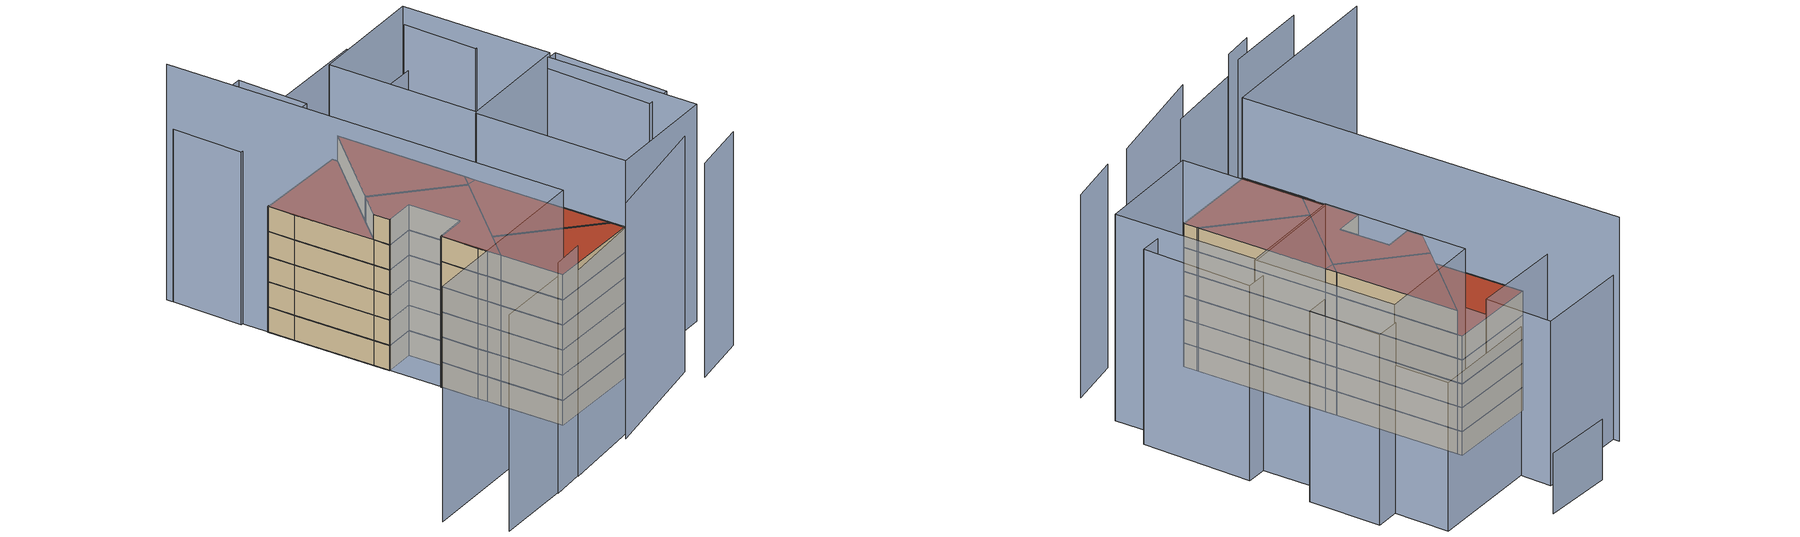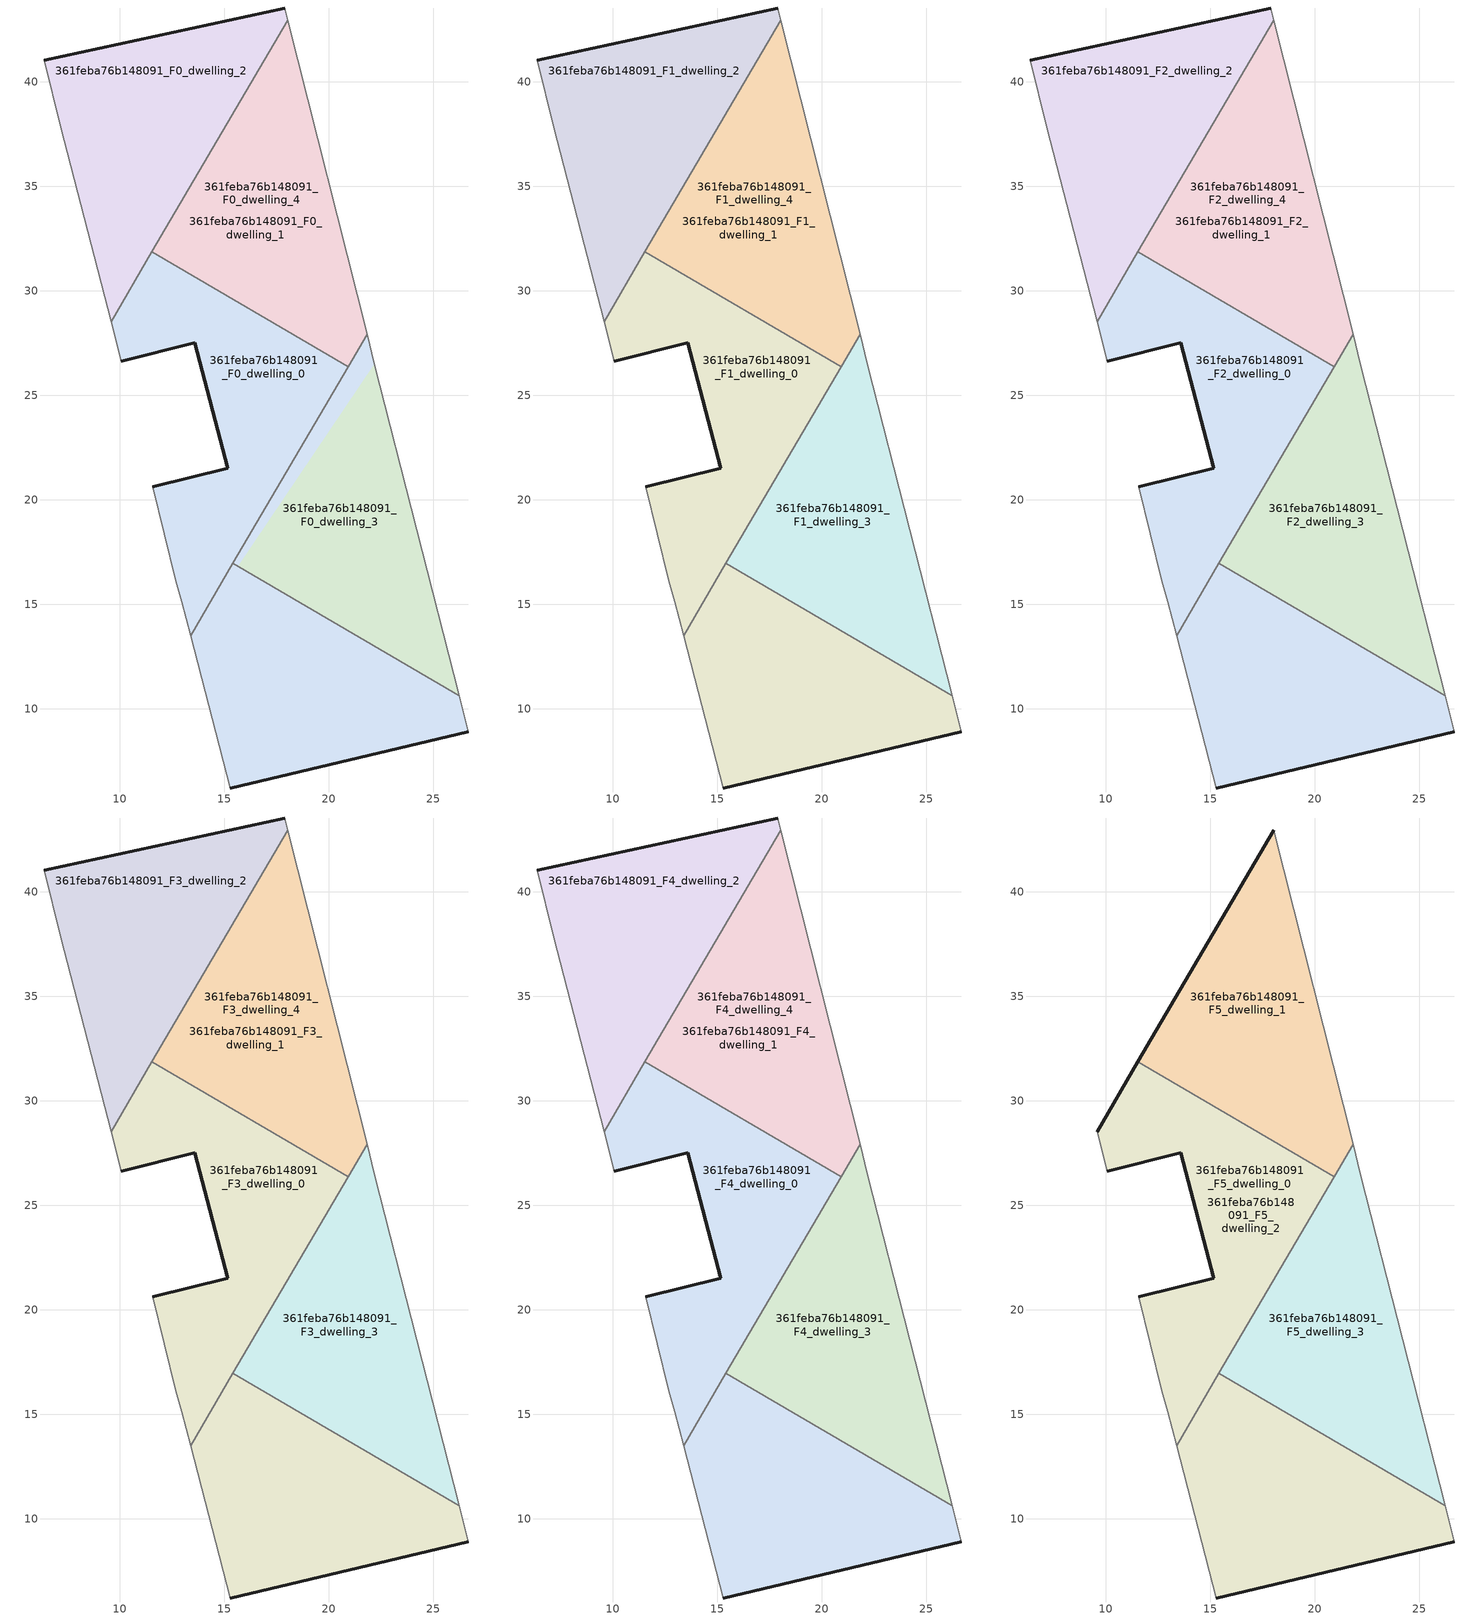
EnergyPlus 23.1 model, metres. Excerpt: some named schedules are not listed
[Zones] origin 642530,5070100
361feba76b148091_F0_dwelling_0
 floor ground (EU_floor_Construction): 13.39,13.49 20.92,26.37 11.53,31.86 9.58,28.52 10.07,26.62 13.57,27.52 15.17,21.51 11.57,20.62 12.67,16.11 12.97,15.11 z0; 26.68,8.9 26.24,10.61 15.41,16.95 13.39,13.49 15.27,6.2 z0
 wall outside (EU_wall_Construction): 26.68,8.9 15.27,6.2 z0:3
 wall adiabatic (EU_wall_Construction): 15.27,6.2 13.39,13.49 / 26.24,10.61 26.68,8.9 z0:3
 wall to 361feba76b148091_F0_dwelling_1 (EU_wall_Construction): 15.41,16.95 26.24,10.61 z0:3
 wall to 361feba76b148091_F0_dwelling_2 (EU_wall_Construction): 13.39,13.49 15.41,16.95 z0:3
361feba76b148091_F0_dwelling_1
 floor ground (EU_floor_Construction): 13.39,13.49 20.92,26.37 11.53,31.86 9.58,28.52 10.07,26.62 13.57,27.52 15.17,21.51 11.57,20.62 12.67,16.11 12.97,15.11 z0; 15.63,16.82 22.18,26.52 21.83,27.91 15.41,16.95 z0; 13.39,13.49 15.63,16.82 15.41,16.95 z0; 20.92,26.37 21.83,27.91 18.03,42.95 11.53,31.86 z0; 26.24,10.61 22.18,26.52 15.63,16.82 z0
 wall adiabatic (EU_wall_Construction): 21.83,27.91 22.18,26.52 26.24,10.61 z0:3
 wall to 361feba76b148091_F0_dwelling_3 (EU_wall_Construction): 20.92,26.37 21.83,27.91 z0:3
 wall to 361feba76b148091_F0_dwelling_2 (EU_wall_Construction): 15.41,16.95 20.92,26.37 z0:3
361feba76b148091_F0_dwelling_2
 floor ground (EU_floor_Construction): 13.39,13.49 20.92,26.37 11.53,31.86 9.58,28.52 10.07,26.62 13.57,27.52 15.17,21.51 11.57,20.62 12.67,16.11 12.97,15.11 z0; 13.39,13.49 15.63,16.82 15.41,16.95 z0; 26.68,8.9 26.24,10.61 15.63,16.82 13.39,13.49 15.27,6.2 z0; 15.63,16.82 22.18,26.52 21.83,27.91 15.41,16.95 z0; 9.58,28.52 18.03,42.95 17.88,43.53 6.37,41.03 7.17,37.83 z0
 wall outside (EU_wall_Construction): 11.57,20.62 15.17,21.51 13.57,27.52 10.07,26.62 z0:3
 wall adiabatic (EU_wall_Construction): 13.39,13.49 12.97,15.11 12.67,16.11 11.57,20.62 / 10.07,26.62 9.58,28.52 z0:3
 wall to 361feba76b148091_F0_dwelling_3 (EU_wall_Construction): 11.53,31.86 20.92,26.37 z0:3
 wall to 361feba76b148091_F0_dwelling_4 (EU_wall_Construction): 9.58,28.52 11.53,31.86 z0:3
 ceiling adiabatic (EU_floor_Construction): 22.18,26.52 26.24,10.61 15.41,16.95 15.63,16.82 z3
361feba76b148091_F0_dwelling_3
 floor ground (EU_floor_Construction): 20.92,26.37 21.83,27.91 18.03,42.95 11.53,31.86 z0; 26.24,10.61 22.18,26.52 21.83,27.91 15.41,16.95 z0; 9.58,28.52 18.03,42.95 17.88,43.53 6.37,41.03 7.17,37.83 z0
 wall adiabatic (EU_wall_Construction): 18.03,42.95 21.83,27.91 z0:3
 wall to 361feba76b148091_F0_dwelling_4 (EU_wall_Construction): 11.53,31.86 18.03,42.95 z0:3
361feba76b148091_F0_dwelling_4
 floor ground (EU_floor_Construction): 9.58,28.52 18.03,42.95 17.88,43.53 6.37,41.03 7.17,37.83 z0; 13.39,13.49 20.92,26.37 11.53,31.86 9.58,28.52 10.07,26.62 13.57,27.52 15.17,21.51 11.57,20.62 12.67,16.11 12.97,15.11 z0; 20.92,26.37 21.83,27.91 18.03,42.95 11.53,31.86 z0
 wall outside (EU_wall_Construction): 6.37,41.03 17.88,43.53 z0:3
 wall adiabatic (EU_wall_Construction): 17.88,43.53 18.03,42.95 / 9.58,28.52 7.17,37.83 6.37,41.03 z0:3
361feba76b148091_F1_dwelling_0
 floor to 361feba76b148091_F0_dwelling_2 (EU_floor_Construction): 26.68,8.9 26.24,10.61 15.41,16.95 13.39,13.49 15.27,6.2 z3
 floor to 361feba76b148091_F0_dwelling_0 (EU_floor_Construction): 13.39,13.49 20.92,26.37 11.53,31.86 9.58,28.52 10.07,26.62 13.57,27.52 15.17,21.51 11.57,20.62 12.67,16.11 12.97,15.11 z3
 wall outside (EU_wall_Construction): 26.68,8.9 15.27,6.2 z3:6
 wall adiabatic (EU_wall_Construction): 15.27,6.2 13.39,13.49 / 26.24,10.61 26.68,8.9 z3:6
 wall to 361feba76b148091_F1_dwelling_1 (EU_wall_Construction): 15.41,16.95 26.24,10.61 z3:6
 wall to 361feba76b148091_F1_dwelling_2 (EU_wall_Construction): 13.39,13.49 15.41,16.95 z3:6
361feba76b148091_F1_dwelling_1
 floor to 361feba76b148091_F0_dwelling_1 (EU_floor_Construction): 22.18,26.52 21.83,27.91 20.92,26.37 z3; 20.92,26.37 21.83,27.91 18.03,42.95 11.53,31.86 z3; 13.39,13.49 20.92,26.37 11.53,31.86 9.58,28.52 10.07,26.62 13.57,27.52 15.17,21.51 11.57,20.62 12.67,16.11 12.97,15.11 z3; 13.39,13.49 15.63,16.82 15.41,16.95 z3; 26.24,10.61 22.18,26.52 15.63,16.82 z3; 15.63,16.82 22.18,26.52 20.92,26.37 15.41,16.95 z3
 wall adiabatic (EU_wall_Construction): 21.83,27.91 22.18,26.52 26.24,10.61 z3:6
 wall to 361feba76b148091_F1_dwelling_3 (EU_wall_Construction): 20.92,26.37 21.83,27.91 z3:6
 wall to 361feba76b148091_F1_dwelling_2 (EU_wall_Construction): 15.41,16.95 20.92,26.37 z3:6
361feba76b148091_F1_dwelling_2
 floor to 361feba76b148091_F0_dwelling_2 (EU_floor_Construction): 13.39,13.49 20.92,26.37 11.53,31.86 9.58,28.52 10.07,26.62 13.57,27.52 15.17,21.51 11.57,20.62 12.67,16.11 12.97,15.11 z3; 15.63,16.82 22.18,26.52 20.92,26.37 15.41,16.95 z3
 floor adiabatic (EU_floor_Construction): 13.39,13.49 15.63,16.82 15.41,16.95 z3; 9.58,28.52 18.03,42.95 17.88,43.53 6.37,41.03 7.17,37.83 z3; 26.68,8.9 26.24,10.61 15.63,16.82 13.39,13.49 15.27,6.2 z3; 15.41,16.95 20.92,26.37 22.18,26.52 21.83,27.91 z3
 wall outside (EU_wall_Construction): 11.57,20.62 15.17,21.51 13.57,27.52 10.07,26.62 z3:6
 wall adiabatic (EU_wall_Construction): 13.39,13.49 12.97,15.11 12.67,16.11 11.57,20.62 / 10.07,26.62 9.58,28.52 z3:6
 wall to 361feba76b148091_F1_dwelling_3 (EU_wall_Construction): 11.53,31.86 20.92,26.37 z3:6
 wall to 361feba76b148091_F1_dwelling_4 (EU_wall_Construction): 9.58,28.52 11.53,31.86 z3:6
 ceiling adiabatic (EU_floor_Construction): 22.18,26.52 26.24,10.61 15.41,16.95 15.63,16.82 z6
361feba76b148091_F1_dwelling_3
 floor to 361feba76b148091_F0_dwelling_3 (EU_floor_Construction): 20.92,26.37 21.83,27.91 18.03,42.95 11.53,31.86 z3; 26.24,10.61 22.18,26.52 21.83,27.91 15.41,16.95 z3; 9.58,28.52 18.03,42.95 17.88,43.53 6.37,41.03 7.17,37.83 z3
 wall adiabatic (EU_wall_Construction): 18.03,42.95 21.83,27.91 z3:6
 wall to 361feba76b148091_F1_dwelling_4 (EU_wall_Construction): 11.53,31.86 18.03,42.95 z3:6
361feba76b148091_F1_dwelling_4
 floor to 361feba76b148091_F0_dwelling_4 (EU_floor_Construction): 9.58,28.52 18.03,42.95 17.88,43.53 6.37,41.03 7.17,37.83 z3; 20.92,26.37 21.83,27.91 18.03,42.95 11.53,31.86 z3; 13.39,13.49 20.92,26.37 11.53,31.86 9.58,28.52 10.07,26.62 13.57,27.52 15.17,21.51 11.57,20.62 12.67,16.11 12.97,15.11 z3
 wall outside (EU_wall_Construction): 6.37,41.03 17.88,43.53 z3:6
 wall adiabatic (EU_wall_Construction): 17.88,43.53 18.03,42.95 / 9.58,28.52 7.17,37.83 6.37,41.03 z3:6
361feba76b148091_F2_dwelling_0
 floor to 361feba76b148091_F1_dwelling_2 (EU_floor_Construction): 26.68,8.9 26.24,10.61 15.41,16.95 13.39,13.49 15.27,6.2 z6
 floor to 361feba76b148091_F1_dwelling_0 (EU_floor_Construction): 13.39,13.49 20.92,26.37 11.53,31.86 9.58,28.52 10.07,26.62 13.57,27.52 15.17,21.51 11.57,20.62 12.67,16.11 12.97,15.11 z6
 wall outside (EU_wall_Construction): 26.68,8.9 15.27,6.2 z6:9
 wall adiabatic (EU_wall_Construction): 15.27,6.2 13.39,13.49 / 26.24,10.61 26.68,8.9 z6:9
 wall to 361feba76b148091_F2_dwelling_1 (EU_wall_Construction): 15.41,16.95 26.24,10.61 z6:9
 wall to 361feba76b148091_F2_dwelling_2 (EU_wall_Construction): 13.39,13.49 15.41,16.95 z6:9
361feba76b148091_F2_dwelling_1
 floor to 361feba76b148091_F1_dwelling_1 (EU_floor_Construction): 22.18,26.52 21.83,27.91 20.92,26.37 z6; 20.92,26.37 21.83,27.91 18.03,42.95 11.53,31.86 z6; 13.39,13.49 20.92,26.37 11.53,31.86 9.58,28.52 10.07,26.62 13.57,27.52 15.17,21.51 11.57,20.62 12.67,16.11 12.97,15.11 z6; 13.39,13.49 15.63,16.82 15.41,16.95 z6; 26.24,10.61 22.18,26.52 15.63,16.82 z6; 15.63,16.82 22.18,26.52 20.92,26.37 15.41,16.95 z6
 wall adiabatic (EU_wall_Construction): 21.83,27.91 22.18,26.52 26.24,10.61 z6:9
 wall to 361feba76b148091_F2_dwelling_3 (EU_wall_Construction): 20.92,26.37 21.83,27.91 z6:9
 wall to 361feba76b148091_F2_dwelling_2 (EU_wall_Construction): 15.41,16.95 20.92,26.37 z6:9
361feba76b148091_F2_dwelling_2
 floor to 361feba76b148091_F1_dwelling_2 (EU_floor_Construction): 13.39,13.49 20.92,26.37 11.53,31.86 9.58,28.52 10.07,26.62 13.57,27.52 15.17,21.51 11.57,20.62 12.67,16.11 12.97,15.11 z6; 15.63,16.82 22.18,26.52 20.92,26.37 15.41,16.95 z6
 floor adiabatic (EU_floor_Construction): 13.39,13.49 15.63,16.82 15.41,16.95 z6; 9.58,28.52 18.03,42.95 17.88,43.53 6.37,41.03 7.17,37.83 z6; 26.68,8.9 26.24,10.61 15.63,16.82 13.39,13.49 15.27,6.2 z6; 15.41,16.95 20.92,26.37 22.18,26.52 21.83,27.91 z6
 wall outside (EU_wall_Construction): 11.57,20.62 15.17,21.51 13.57,27.52 10.07,26.62 z6:9
 wall adiabatic (EU_wall_Construction): 13.39,13.49 12.97,15.11 12.67,16.11 11.57,20.62 / 10.07,26.62 9.58,28.52 z6:9
 wall to 361feba76b148091_F2_dwelling_3 (EU_wall_Construction): 11.53,31.86 20.92,26.37 z6:9
 wall to 361feba76b148091_F2_dwelling_4 (EU_wall_Construction): 9.58,28.52 11.53,31.86 z6:9
 ceiling adiabatic (EU_floor_Construction): 22.18,26.52 26.24,10.61 15.41,16.95 15.63,16.82 z9
361feba76b148091_F2_dwelling_3
 floor to 361feba76b148091_F1_dwelling_3 (EU_floor_Construction): 20.92,26.37 21.83,27.91 18.03,42.95 11.53,31.86 z6; 26.24,10.61 22.18,26.52 21.83,27.91 15.41,16.95 z6; 9.58,28.52 18.03,42.95 17.88,43.53 6.37,41.03 7.17,37.83 z6
 wall adiabatic (EU_wall_Construction): 18.03,42.95 21.83,27.91 z6:9
 wall to 361feba76b148091_F2_dwelling_4 (EU_wall_Construction): 11.53,31.86 18.03,42.95 z6:9
361feba76b148091_F2_dwelling_4
 floor to 361feba76b148091_F1_dwelling_4 (EU_floor_Construction): 9.58,28.52 18.03,42.95 17.88,43.53 6.37,41.03 7.17,37.83 z6; 20.92,26.37 21.83,27.91 18.03,42.95 11.53,31.86 z6; 13.39,13.49 20.92,26.37 11.53,31.86 9.58,28.52 10.07,26.62 13.57,27.52 15.17,21.51 11.57,20.62 12.67,16.11 12.97,15.11 z6
 wall outside (EU_wall_Construction): 6.37,41.03 17.88,43.53 z6:9
 wall adiabatic (EU_wall_Construction): 17.88,43.53 18.03,42.95 / 9.58,28.52 7.17,37.83 6.37,41.03 z6:9
361feba76b148091_F3_dwelling_0
 floor to 361feba76b148091_F2_dwelling_2 (EU_floor_Construction): 26.68,8.9 26.24,10.61 15.41,16.95 13.39,13.49 15.27,6.2 z9
 floor to 361feba76b148091_F2_dwelling_0 (EU_floor_Construction): 13.39,13.49 20.92,26.37 11.53,31.86 9.58,28.52 10.07,26.62 13.57,27.52 15.17,21.51 11.57,20.62 12.67,16.11 12.97,15.11 z9
 wall outside (EU_wall_Construction): 26.68,8.9 15.27,6.2 z9:12
 wall adiabatic (EU_wall_Construction): 15.27,6.2 13.39,13.49 / 26.24,10.61 26.68,8.9 z9:12
 wall to 361feba76b148091_F3_dwelling_1 (EU_wall_Construction): 15.41,16.95 26.24,10.61 z9:12
 wall to 361feba76b148091_F3_dwelling_2 (EU_wall_Construction): 13.39,13.49 15.41,16.95 z9:12
361feba76b148091_F3_dwelling_1
 floor to 361feba76b148091_F2_dwelling_1 (EU_floor_Construction): 22.18,26.52 21.83,27.91 20.92,26.37 z9; 20.92,26.37 21.83,27.91 18.03,42.95 11.53,31.86 z9; 13.39,13.49 20.92,26.37 11.53,31.86 9.58,28.52 10.07,26.62 13.57,27.52 15.17,21.51 11.57,20.62 12.67,16.11 12.97,15.11 z9; 13.39,13.49 15.63,16.82 15.41,16.95 z9; 26.24,10.61 22.18,26.52 15.63,16.82 z9; 15.63,16.82 22.18,26.52 20.92,26.37 15.41,16.95 z9
 wall adiabatic (EU_wall_Construction): 21.83,27.91 22.18,26.52 26.24,10.61 z9:12
 wall to 361feba76b148091_F3_dwelling_3 (EU_wall_Construction): 20.92,26.37 21.83,27.91 z9:12
 wall to 361feba76b148091_F3_dwelling_2 (EU_wall_Construction): 15.41,16.95 20.92,26.37 z9:12
361feba76b148091_F3_dwelling_2
 floor to 361feba76b148091_F2_dwelling_2 (EU_floor_Construction): 13.39,13.49 20.92,26.37 11.53,31.86 9.58,28.52 10.07,26.62 13.57,27.52 15.17,21.51 11.57,20.62 12.67,16.11 12.97,15.11 z9; 15.63,16.82 22.18,26.52 20.92,26.37 15.41,16.95 z9
 floor adiabatic (EU_floor_Construction): 13.39,13.49 15.63,16.82 15.41,16.95 z9; 9.58,28.52 18.03,42.95 17.88,43.53 6.37,41.03 7.17,37.83 z9; 26.68,8.9 26.24,10.61 15.63,16.82 13.39,13.49 15.27,6.2 z9; 15.41,16.95 20.92,26.37 22.18,26.52 21.83,27.91 z9
 wall outside (EU_wall_Construction): 11.57,20.62 15.17,21.51 13.57,27.52 10.07,26.62 z9:12
 wall adiabatic (EU_wall_Construction): 13.39,13.49 12.97,15.11 12.67,16.11 11.57,20.62 / 10.07,26.62 9.58,28.52 z9:12
 wall to 361feba76b148091_F3_dwelling_3 (EU_wall_Construction): 11.53,31.86 20.92,26.37 z9:12
 wall to 361feba76b148091_F3_dwelling_4 (EU_wall_Construction): 9.58,28.52 11.53,31.86 z9:12
 ceiling adiabatic (EU_floor_Construction): 22.18,26.52 26.24,10.61 15.41,16.95 15.63,16.82 z12
361feba76b148091_F3_dwelling_3
 floor to 361feba76b148091_F2_dwelling_3 (EU_floor_Construction): 20.92,26.37 21.83,27.91 18.03,42.95 11.53,31.86 z9; 26.24,10.61 22.18,26.52 21.83,27.91 15.41,16.95 z9; 9.58,28.52 18.03,42.95 17.88,43.53 6.37,41.03 7.17,37.83 z9
 wall adiabatic (EU_wall_Construction): 18.03,42.95 21.83,27.91 z9:12
 wall to 361feba76b148091_F3_dwelling_4 (EU_wall_Construction): 11.53,31.86 18.03,42.95 z9:12
361feba76b148091_F3_dwelling_4
 floor to 361feba76b148091_F2_dwelling_4 (EU_floor_Construction): 9.58,28.52 18.03,42.95 17.88,43.53 6.37,41.03 7.17,37.83 z9; 20.92,26.37 21.83,27.91 18.03,42.95 11.53,31.86 z9; 13.39,13.49 20.92,26.37 11.53,31.86 9.58,28.52 10.07,26.62 13.57,27.52 15.17,21.51 11.57,20.62 12.67,16.11 12.97,15.11 z9
 wall outside (EU_wall_Construction): 6.37,41.03 17.88,43.53 z9:12
 wall adiabatic (EU_wall_Construction): 17.88,43.53 18.03,42.95 / 9.58,28.52 7.17,37.83 6.37,41.03 z9:12
361feba76b148091_F4_dwelling_0
 floor to 361feba76b148091_F3_dwelling_2 (EU_floor_Construction): 26.68,8.9 26.24,10.61 15.41,16.95 13.39,13.49 15.27,6.2 z12
 floor to 361feba76b148091_F3_dwelling_0 (EU_floor_Construction): 13.39,13.49 20.92,26.37 11.53,31.86 9.58,28.52 10.07,26.62 13.57,27.52 15.17,21.51 11.57,20.62 12.67,16.11 12.97,15.11 z12
 wall outside (EU_wall_Construction): 26.68,8.9 15.27,6.2 z12:15
 wall adiabatic (EU_wall_Construction): 15.27,6.2 13.39,13.49 / 26.24,10.61 26.68,8.9 z12:15
 wall to 361feba76b148091_F4_dwelling_1 (EU_wall_Construction): 15.41,16.95 26.24,10.61 z12:15
 wall to 361feba76b148091_F4_dwelling_2 (EU_wall_Construction): 13.39,13.49 15.41,16.95 z12:15
361feba76b148091_F4_dwelling_1
 floor to 361feba76b148091_F3_dwelling_1 (EU_floor_Construction): 22.18,26.52 21.83,27.91 20.92,26.37 z12; 20.92,26.37 21.83,27.91 18.03,42.95 11.53,31.86 z12; 13.39,13.49 20.92,26.37 11.53,31.86 9.58,28.52 10.07,26.62 13.57,27.52 15.17,21.51 11.57,20.62 12.67,16.11 12.97,15.11 z12; 13.39,13.49 15.63,16.82 15.41,16.95 z12; 26.24,10.61 22.18,26.52 15.63,16.82 z12; 15.63,16.82 22.18,26.52 20.92,26.37 15.41,16.95 z12
 wall adiabatic (EU_wall_Construction): 21.83,27.91 22.18,26.52 26.24,10.61 z12:15
 wall to 361feba76b148091_F4_dwelling_3 (EU_wall_Construction): 20.92,26.37 21.83,27.91 z12:15
 wall to 361feba76b148091_F4_dwelling_2 (EU_wall_Construction): 15.41,16.95 20.92,26.37 z12:15
361feba76b148091_F4_dwelling_2
 floor to 361feba76b148091_F3_dwelling_2 (EU_floor_Construction): 13.39,13.49 20.92,26.37 11.53,31.86 9.58,28.52 10.07,26.62 13.57,27.52 15.17,21.51 11.57,20.62 12.67,16.11 12.97,15.11 z12; 15.63,16.82 22.18,26.52 20.92,26.37 15.41,16.95 z12
 floor adiabatic (EU_floor_Construction): 13.39,13.49 15.63,16.82 15.41,16.95 z12; 9.58,28.52 18.03,42.95 17.88,43.53 6.37,41.03 7.17,37.83 z12; 26.68,8.9 26.24,10.61 15.63,16.82 13.39,13.49 15.27,6.2 z12; 15.41,16.95 20.92,26.37 22.18,26.52 21.83,27.91 z12
 wall outside (EU_wall_Construction): 11.57,20.62 15.17,21.51 13.57,27.52 10.07,26.62 z12:15
 wall adiabatic (EU_wall_Construction): 13.39,13.49 12.97,15.11 12.67,16.11 11.57,20.62 / 10.07,26.62 9.58,28.52 z12:15
 wall to 361feba76b148091_F4_dwelling_3 (EU_wall_Construction): 11.53,31.86 20.92,26.37 z12:15
 wall to 361feba76b148091_F4_dwelling_4 (EU_wall_Construction): 9.58,28.52 11.53,31.86 z12:15
 ceiling adiabatic (EU_floor_Construction): 22.18,26.52 26.24,10.61 15.41,16.95 15.63,16.82 z15
 roof outside (EU_floor_Construction): 17.88,43.53 18.03,42.95 9.58,28.52 7.17,37.83 6.37,41.03 z15
361feba76b148091_F4_dwelling_3
 floor to 361feba76b148091_F3_dwelling_3 (EU_floor_Construction): 20.92,26.37 21.83,27.91 18.03,42.95 11.53,31.86 z12; 26.24,10.61 22.18,26.52 21.83,27.91 15.41,16.95 z12; 9.58,28.52 18.03,42.95 17.88,43.53 6.37,41.03 7.17,37.83 z12
 wall adiabatic (EU_wall_Construction): 18.03,42.95 21.83,27.91 z12:15
 wall to 361feba76b148091_F4_dwelling_4 (EU_wall_Construction): 11.53,31.86 18.03,42.95 z12:15
 roof outside (EU_floor_Construction): 17.88,43.53 18.03,42.95 9.58,28.52 7.17,37.83 6.37,41.03 z15
361feba76b148091_F4_dwelling_4
 floor to 361feba76b148091_F3_dwelling_4 (EU_floor_Construction): 9.58,28.52 18.03,42.95 17.88,43.53 6.37,41.03 7.17,37.83 z12; 20.92,26.37 21.83,27.91 18.03,42.95 11.53,31.86 z12; 13.39,13.49 20.92,26.37 11.53,31.86 9.58,28.52 10.07,26.62 13.57,27.52 15.17,21.51 11.57,20.62 12.67,16.11 12.97,15.11 z12
 wall outside (EU_wall_Construction): 6.37,41.03 17.88,43.53 z12:15
 wall adiabatic (EU_wall_Construction): 17.88,43.53 18.03,42.95 / 9.58,28.52 7.17,37.83 6.37,41.03 z12:15
 ceiling adiabatic (EU_roof_Construction): 20.92,26.37 13.39,13.49 12.97,15.11 12.67,16.11 11.57,20.62 15.17,21.51 13.57,27.52 10.07,26.62 9.58,28.52 11.53,31.86 z15; 18.03,42.95 21.83,27.91 20.92,26.37 11.53,31.86 z15
 roof outside (EU_roof_Construction): 17.88,43.53 18.03,42.95 9.58,28.52 7.17,37.83 6.37,41.03 z15
361feba76b148091_F5_dwelling_0
 floor to 361feba76b148091_F4_dwelling_2 (EU_floor_Construction): 26.68,8.9 26.24,10.61 15.41,16.95 13.39,13.49 15.27,6.2 z15
 floor to 361feba76b148091_F4_dwelling_0 (EU_floor_Construction): 13.39,13.49 20.92,26.37 11.53,31.86 9.58,28.52 10.07,26.62 13.57,27.52 15.17,21.51 11.57,20.62 12.67,16.11 12.97,15.11 z15
 wall outside (EU_wall_Construction): 26.68,8.9 15.27,6.2 z15:18
 wall adiabatic (EU_wall_Construction): 15.27,6.2 13.39,13.49 / 26.24,10.61 26.68,8.9 z15:18
 wall to 361feba76b148091_F5_dwelling_1 (EU_wall_Construction): 15.41,16.95 26.24,10.61 z15:18
 wall to 361feba76b148091_F5_dwelling_2 (EU_wall_Construction): 13.39,13.49 15.41,16.95 z15:18
 roof outside (EU_roof_Construction): 20.92,26.37 13.39,13.49 12.97,15.11 12.67,16.11 11.57,20.62 15.17,21.51 13.57,27.52 10.07,26.62 9.58,28.52 11.53,31.86 z18; 26.24,10.61 26.68,8.9 15.27,6.2 13.39,13.49 15.41,16.95 z18
361feba76b148091_F5_dwelling_1
 floor to 361feba76b148091_F4_dwelling_1 (EU_floor_Construction): 22.18,26.52 21.83,27.91 20.92,26.37 z15; 20.92,26.37 21.83,27.91 18.03,42.95 11.53,31.86 z15; 13.39,13.49 20.92,26.37 11.53,31.86 9.58,28.52 10.07,26.62 13.57,27.52 15.17,21.51 11.57,20.62 12.67,16.11 12.97,15.11 z15; 13.39,13.49 15.63,16.82 15.41,16.95 z15; 26.24,10.61 22.18,26.52 15.63,16.82 z15; 15.63,16.82 22.18,26.52 20.92,26.37 15.41,16.95 z15
 wall adiabatic (EU_wall_Construction): 21.83,27.91 22.18,26.52 26.24,10.61 z15:18
 wall to 361feba76b148091_F5_dwelling_3 (EU_wall_Construction): 20.92,26.37 21.83,27.91 z15:18
 wall to 361feba76b148091_F5_dwelling_2 (EU_wall_Construction): 15.41,16.95 20.92,26.37 z15:18
 roof outside (EU_roof_Construction): 20.92,26.37 13.39,13.49 12.97,15.11 12.67,16.11 11.57,20.62 15.17,21.51 13.57,27.52 10.07,26.62 9.58,28.52 11.53,31.86 z18; 22.18,26.52 26.24,10.61 15.41,16.95 20.92,26.37 z18; 18.03,42.95 21.83,27.91 20.92,26.37 11.53,31.86 z18; 21.83,27.91 22.18,26.52 20.92,26.37 z18
361feba76b148091_F5_dwelling_2
 floor to 361feba76b148091_F4_dwelling_2 (EU_floor_Construction): 13.39,13.49 20.92,26.37 11.53,31.86 9.58,28.52 10.07,26.62 13.57,27.52 15.17,21.51 11.57,20.62 12.67,16.11 12.97,15.11 z15; 15.63,16.82 22.18,26.52 20.92,26.37 15.41,16.95 z15
 floor adiabatic (EU_floor_Construction): 13.39,13.49 15.63,16.82 15.41,16.95 z15; 26.68,8.9 26.24,10.61 15.63,16.82 13.39,13.49 15.27,6.2 z15; 15.41,16.95 20.92,26.37 22.18,26.52 21.83,27.91 z15
 wall outside (EU_wall_Construction): 9.58,28.52 11.53,31.86 / 11.57,20.62 15.17,21.51 13.57,27.52 10.07,26.62 z15:18
 wall adiabatic (EU_wall_Construction): 13.39,13.49 12.97,15.11 12.67,16.11 11.57,20.62 / 10.07,26.62 9.58,28.52 z15:18
 wall to 361feba76b148091_F5_dwelling_3 (EU_wall_Construction): 11.53,31.86 20.92,26.37 z15:18
 roof outside (EU_roof_Construction): 20.92,26.37 13.39,13.49 12.97,15.11 12.67,16.11 11.57,20.62 15.17,21.51 13.57,27.52 10.07,26.62 9.58,28.52 11.53,31.86 z18; 26.24,10.61 26.68,8.9 15.27,6.2 13.39,13.49 15.41,16.95 z18; 22.18,26.52 26.24,10.61 15.41,16.95 20.92,26.37 z18; 21.83,27.91 22.18,26.52 20.92,26.37 z18
361feba76b148091_F5_dwelling_3
 floor to 361feba76b148091_F4_dwelling_3 (EU_floor_Construction): 20.92,26.37 21.83,27.91 18.03,42.95 11.53,31.86 z15; 26.24,10.61 22.18,26.52 21.83,27.91 15.41,16.95 z15
 wall outside (EU_wall_Construction): 11.53,31.86 18.03,42.95 z15:18
 wall adiabatic (EU_wall_Construction): 18.03,42.95 21.83,27.91 z15:18
 roof outside (EU_roof_Construction): 22.18,26.52 26.24,10.61 15.41,16.95 21.83,27.91 z18; 18.03,42.95 21.83,27.91 20.92,26.37 11.53,31.86 z18
shading: 18.17,-0.2 31.96,5.58 / 3.38,53 15.33,6.22 / 15.33,6.22 -7.19,0.46 z0:28.1; 9.31,-2.42 19.28,0.69 z0:24.6; 32.73,3.38 39.33,6.07 z0:25.5; 22.18,26.52 35.49,29.92 / 35.49,29.92 40,12.24 / 40,12.24 26.69,8.84 / 26.69,8.84 22.18,26.52 z0:25.9; 38.29,31.61 41.24,18.05 / 41.24,18.05 38.21,17.39 / 38.21,17.39 35.26,30.96 / 35.26,30.96 38.29,31.61 z0:24.5; -3.55,-5.6 7.35,-2.88 z0:25.8; 5.47,-3.48 9.33,-2.29 z0:27.5; 22.18,26.51 17.79,43.89 / 17.79,43.89 31.58,47.38 / 31.58,47.38 35.97,29.99 / 35.97,29.99 22.18,26.51 z0:26.1; 33.59,38.62 31.54,47.53 / 31.54,47.53 34.59,48.23 / 34.59,48.23 36.64,39.32 / 36.64,39.32 33.59,38.62 z0:23.9; 15.98,50.94 30.09,54.23 / 30.09,54.23 31.83,46.79 / 31.83,46.79 17.72,43.49 / 17.72,43.49 15.98,50.94 z0:18.6; 19.29,59.34 10.37,57.71 z0:7.6; 3.57,52.24 15.3,54.81 / 15.3,54.81 17.11,46.54 / 17.11,46.54 5.38,43.97 / 5.38,43.97 3.57,52.24 z0:20.6
[Building]
EU S2 Campaign: North Axis=0; Terrain=City; Solar Distribution=FullExterior
[Site:Location]
Lyon-Bron: Latitude=45.75; Longitude=5; Time Zone=1; Elevation=198
[SizingPeriod:WeatherFileDays]
AnnualSizingPeriod: Begin Month=1; Begin Day of Month=1; End Month=12; End Day of Month=31; Day of Week for Start Day=Monday; Use Weather File Daylight Saving Period=No; Use Weather File Rain and Snow Indicators=No
[MATERIAL]
EU_InternalMass_Material: Roughness=MediumRough; Thickness=0.1; Conductivity=1; Density=1800; Specific Heat=900; Thermal Absorptance=0.9; Solar Absorptance=0.7; Visible Absorptance=0.7
[MATERIAL:NOMASS] Roughness=MediumRough; Thermal Absorptance=0.9; Solar Absorptance=0.7; Visible Absorptance=0.7
Name | Thermal Resistance
EU_wall_NoMass | 0.776494
EU_roof_NoMass | 0.486893
EU_floor_NoMass | 0.421597
[CONSTRUCTION]
EU_wall_Construction: EU_wall_NoMass
EU_roof_Construction: EU_roof_NoMass
EU_floor_Construction: EU_floor_NoMass
EU_InternalMass_Construction: EU_InternalMass_Material
[ZONE] Type=1; Multiplier=1; Ceiling Height=autocalculate; Floor Area=autocalculate; Part of Total Floor Area=Yes
Name | Volume
361feba76b148091_F0_dwelling_0 | 477.775
361feba76b148091_F1_dwelling_0; 361feba76b148091_F2_dwelling_0; 361feba76b148091_F3_dwelling_0; 361feba76b148091_F4_dwelling_0; 361feba76b148091_F5_dwelling_0 | 477.776
361feba76b148091_F0_dwelling_1 | 718.288
361feba76b148091_F1_dwelling_1; 361feba76b148091_F2_dwelling_1; 361feba76b148091_F3_dwelling_1; 361feba76b148091_F4_dwelling_1; 361feba76b148091_F5_dwelling_1 | 718.287
361feba76b148091_F0_dwelling_2; 361feba76b148091_F1_dwelling_2; 361feba76b148091_F2_dwelling_2; 361feba76b148091_F3_dwelling_2; 361feba76b148091_F4_dwelling_2 | 740.403
361feba76b148091_F5_dwelling_2 | 501.486
361feba76b148091_F0_dwelling_3; 361feba76b148091_F1_dwelling_3; 361feba76b148091_F2_dwelling_3; 361feba76b148091_F3_dwelling_3; 361feba76b148091_F4_dwelling_3 | 716.766
361feba76b148091_F5_dwelling_3 | 477.849
361feba76b148091_F0_dwelling_4; 361feba76b148091_F1_dwelling_4; 361feba76b148091_F2_dwelling_4; 361feba76b148091_F3_dwelling_4; 361feba76b148091_F4_dwelling_4 | 716.734
[INTERNALMASS] Construction=EU_InternalMass_Construction
Name | Zone or ZoneList | Surface Area
361feba76b148091_F0_dwelling_0_EU_InternalMass | 361feba76b148091_F0_dwelling_0 | 79.6286
361feba76b148091_F0_dwelling_1_EU_InternalMass | 361feba76b148091_F0_dwelling_1 | 79.6378
361feba76b148091_F0_dwelling_2_EU_InternalMass | 361feba76b148091_F0_dwelling_2 | 79.6324
361feba76b148091_F0_dwelling_3_EU_InternalMass | 361feba76b148091_F0_dwelling_3 | 79.6416
361feba76b148091_F0_dwelling_4_EU_InternalMass | 361feba76b148091_F0_dwelling_4 | 79.6388
361feba76b148091_F1_dwelling_0_EU_InternalMass | 361feba76b148091_F1_dwelling_0 | 79.6286
361feba76b148091_F1_dwelling_1_EU_InternalMass | 361feba76b148091_F1_dwelling_1 | 79.6378
361feba76b148091_F1_dwelling_2_EU_InternalMass | 361feba76b148091_F1_dwelling_2 | 79.6324
361feba76b148091_F1_dwelling_3_EU_InternalMass | 361feba76b148091_F1_dwelling_3 | 79.6416
361feba76b148091_F1_dwelling_4_EU_InternalMass | 361feba76b148091_F1_dwelling_4 | 79.6388
361feba76b148091_F2_dwelling_0_EU_InternalMass | 361feba76b148091_F2_dwelling_0 | 79.6286
361feba76b148091_F2_dwelling_1_EU_InternalMass | 361feba76b148091_F2_dwelling_1 | 79.6378
361feba76b148091_F2_dwelling_2_EU_InternalMass | 361feba76b148091_F2_dwelling_2 | 79.6324
361feba76b148091_F2_dwelling_3_EU_InternalMass | 361feba76b148091_F2_dwelling_3 | 79.6416
361feba76b148091_F2_dwelling_4_EU_InternalMass | 361feba76b148091_F2_dwelling_4 | 79.6388
361feba76b148091_F3_dwelling_0_EU_InternalMass | 361feba76b148091_F3_dwelling_0 | 79.6286
361feba76b148091_F3_dwelling_1_EU_InternalMass | 361feba76b148091_F3_dwelling_1 | 79.6378
361feba76b148091_F3_dwelling_2_EU_InternalMass | 361feba76b148091_F3_dwelling_2 | 79.6324
361feba76b148091_F3_dwelling_3_EU_InternalMass | 361feba76b148091_F3_dwelling_3 | 79.6416
361feba76b148091_F3_dwelling_4_EU_InternalMass | 361feba76b148091_F3_dwelling_4 | 79.6388
361feba76b148091_F4_dwelling_0_EU_InternalMass | 361feba76b148091_F4_dwelling_0 | 79.6286
361feba76b148091_F4_dwelling_1_EU_InternalMass | 361feba76b148091_F4_dwelling_1 | 79.6378
361feba76b148091_F4_dwelling_2_EU_InternalMass | 361feba76b148091_F4_dwelling_2 | 79.6324
361feba76b148091_F4_dwelling_3_EU_InternalMass | 361feba76b148091_F4_dwelling_3 | 79.6416
361feba76b148091_F4_dwelling_4_EU_InternalMass | 361feba76b148091_F4_dwelling_4 | 79.6388
361feba76b148091_F5_dwelling_0_EU_InternalMass | 361feba76b148091_F5_dwelling_0 | 99.5451
361feba76b148091_F5_dwelling_1_EU_InternalMass | 361feba76b148091_F5_dwelling_1 | 99.5473
361feba76b148091_F5_dwelling_2_EU_InternalMass | 361feba76b148091_F5_dwelling_2 | 99.5472
361feba76b148091_F5_dwelling_3_EU_InternalMass | 361feba76b148091_F5_dwelling_3 | 99.5475
[OTHEREQUIPMENT] Fuel Type=Electricity; Design Level Calculation Method=Watts/Area; Power per Zone Floor Area=1; Fraction Latent=0; Fraction Radiant=0; Fraction Lost=0; Carbon Dioxide Generation Rate=0; EndUse Subcategory=EU_Step8_InternalGains
Name | Zone or ZoneList or Space or SpaceList | Schedule
EU_Step8_InternalGain_361feba76b148091_F0_dwelling_0_f000 | 361feba76b148091_F0_dwelling_0 | EU_Step8_GainSchedule_361feba76b148091_F0_dwelling_0_f000
EU_Step8_InternalGain_361feba76b148091_F0_dwelling_1_f000 | 361feba76b148091_F0_dwelling_1 | EU_Step8_GainSchedule_361feba76b148091_F0_dwelling_1_f000
EU_Step8_InternalGain_361feba76b148091_F0_dwelling_2_f000 | 361feba76b148091_F0_dwelling_2 | EU_Step8_GainSchedule_361feba76b148091_F0_dwelling_2_f000
EU_Step8_InternalGain_361feba76b148091_F0_dwelling_3_f000 | 361feba76b148091_F0_dwelling_3 | EU_Step8_GainSchedule_361feba76b148091_F0_dwelling_3_f000
EU_Step8_InternalGain_361feba76b148091_F0_dwelling_4_f000 | 361feba76b148091_F0_dwelling_4 | EU_Step8_GainSchedule_361feba76b148091_F0_dwelling_4_f000
EU_Step8_InternalGain_361feba76b148091_F1_dwelling_0_f000 | 361feba76b148091_F1_dwelling_0 | EU_Step8_GainSchedule_361feba76b148091_F1_dwelling_0_f000
EU_Step8_InternalGain_361feba76b148091_F1_dwelling_1_f000 | 361feba76b148091_F1_dwelling_1 | EU_Step8_GainSchedule_361feba76b148091_F1_dwelling_1_f000
EU_Step8_InternalGain_361feba76b148091_F1_dwelling_2_f000 | 361feba76b148091_F1_dwelling_2 | EU_Step8_GainSchedule_361feba76b148091_F1_dwelling_2_f000
EU_Step8_InternalGain_361feba76b148091_F1_dwelling_3_f000 | 361feba76b148091_F1_dwelling_3 | EU_Step8_GainSchedule_361feba76b148091_F1_dwelling_3_f000
EU_Step8_InternalGain_361feba76b148091_F1_dwelling_4_f000 | 361feba76b148091_F1_dwelling_4 | EU_Step8_GainSchedule_361feba76b148091_F1_dwelling_4_f000
EU_Step8_InternalGain_361feba76b148091_F2_dwelling_0_f000 | 361feba76b148091_F2_dwelling_0 | EU_Step8_GainSchedule_361feba76b148091_F2_dwelling_0_f000
EU_Step8_InternalGain_361feba76b148091_F2_dwelling_1_f000 | 361feba76b148091_F2_dwelling_1 | EU_Step8_GainSchedule_361feba76b148091_F2_dwelling_1_f000
EU_Step8_InternalGain_361feba76b148091_F2_dwelling_2_f000 | 361feba76b148091_F2_dwelling_2 | EU_Step8_GainSchedule_361feba76b148091_F2_dwelling_2_f000
EU_Step8_InternalGain_361feba76b148091_F2_dwelling_3_f000 | 361feba76b148091_F2_dwelling_3 | EU_Step8_GainSchedule_361feba76b148091_F2_dwelling_3_f000
EU_Step8_InternalGain_361feba76b148091_F2_dwelling_4_f000 | 361feba76b148091_F2_dwelling_4 | EU_Step8_GainSchedule_361feba76b148091_F2_dwelling_4_f000
EU_Step8_InternalGain_361feba76b148091_F3_dwelling_0_f000 | 361feba76b148091_F3_dwelling_0 | EU_Step8_GainSchedule_361feba76b148091_F3_dwelling_0_f000
EU_Step8_InternalGain_361feba76b148091_F3_dwelling_1_f000 | 361feba76b148091_F3_dwelling_1 | EU_Step8_GainSchedule_361feba76b148091_F3_dwelling_1_f000
EU_Step8_InternalGain_361feba76b148091_F3_dwelling_2_f000 | 361feba76b148091_F3_dwelling_2 | EU_Step8_GainSchedule_361feba76b148091_F3_dwelling_2_f000
EU_Step8_InternalGain_361feba76b148091_F3_dwelling_3_f000 | 361feba76b148091_F3_dwelling_3 | EU_Step8_GainSchedule_361feba76b148091_F3_dwelling_3_f000
EU_Step8_InternalGain_361feba76b148091_F3_dwelling_4_f000 | 361feba76b148091_F3_dwelling_4 | EU_Step8_GainSchedule_361feba76b148091_F3_dwelling_4_f000
EU_Step8_InternalGain_361feba76b148091_F4_dwelling_0_f000 | 361feba76b148091_F4_dwelling_0 | EU_Step8_GainSchedule_361feba76b148091_F4_dwelling_0_f000
EU_Step8_InternalGain_361feba76b148091_F4_dwelling_1_f000 | 361feba76b148091_F4_dwelling_1 | EU_Step8_GainSchedule_361feba76b148091_F4_dwelling_1_f000
EU_Step8_InternalGain_361feba76b148091_F4_dwelling_2_f000 | 361feba76b148091_F4_dwelling_2 | EU_Step8_GainSchedule_361feba76b148091_F4_dwelling_2_f000
EU_Step8_InternalGain_361feba76b148091_F4_dwelling_3_f000 | 361feba76b148091_F4_dwelling_3 | EU_Step8_GainSchedule_361feba76b148091_F4_dwelling_3_f000
EU_Step8_InternalGain_361feba76b148091_F4_dwelling_4_f000 | 361feba76b148091_F4_dwelling_4 | EU_Step8_GainSchedule_361feba76b148091_F4_dwelling_4_f000
EU_Step8_InternalGain_361feba76b148091_F5_dwelling_0_f000 | 361feba76b148091_F5_dwelling_0 | EU_Step8_GainSchedule_361feba76b148091_F5_dwelling_0_f000
EU_Step8_InternalGain_361feba76b148091_F5_dwelling_1_f000 | 361feba76b148091_F5_dwelling_1 | EU_Step8_GainSchedule_361feba76b148091_F5_dwelling_1_f000
EU_Step8_InternalGain_361feba76b148091_F5_dwelling_2_f000 | 361feba76b148091_F5_dwelling_2 | EU_Step8_GainSchedule_361feba76b148091_F5_dwelling_2_f000
EU_Step8_InternalGain_361feba76b148091_F5_dwelling_3_f000 | 361feba76b148091_F5_dwelling_3 | EU_Step8_GainSchedule_361feba76b148091_F5_dwelling_3_f000
[ZONEVENTILATION:DESIGNFLOWRATE] Schedule=EU_AlwaysOn; Design Flow Rate Calculation Method=AirChanges/Hour; Air Changes per Hour=0.693814; Ventilation Type=Natural; Fan Pressure Rise=0; Fan Total Efficiency=1; Constant Term Coefficient=1; Temperature Term Coefficient=0; Velocity Term Coefficient=0; Velocity Squared Term Coefficient=0; Minimum Indoor Temperature=-100; Maximum Indoor Temperature=100; Delta Temperature=-100; Minimum Outdoor Temperature=-100; Maximum Outdoor Temperature=100; Maximum Wind Speed=40
Name | Zone or ZoneList or Space or SpaceList
EU_ConstantAir_361feba76b148091_F0_dwelling_0 | 361feba76b148091_F0_dwelling_0
EU_ConstantAir_361feba76b148091_F0_dwelling_1 | 361feba76b148091_F0_dwelling_1
EU_ConstantAir_361feba76b148091_F0_dwelling_2 | 361feba76b148091_F0_dwelling_2
EU_ConstantAir_361feba76b148091_F0_dwelling_3 | 361feba76b148091_F0_dwelling_3
EU_ConstantAir_361feba76b148091_F0_dwelling_4 | 361feba76b148091_F0_dwelling_4
EU_ConstantAir_361feba76b148091_F1_dwelling_0 | 361feba76b148091_F1_dwelling_0
EU_ConstantAir_361feba76b148091_F1_dwelling_1 | 361feba76b148091_F1_dwelling_1
EU_ConstantAir_361feba76b148091_F1_dwelling_2 | 361feba76b148091_F1_dwelling_2
EU_ConstantAir_361feba76b148091_F1_dwelling_3 | 361feba76b148091_F1_dwelling_3
EU_ConstantAir_361feba76b148091_F1_dwelling_4 | 361feba76b148091_F1_dwelling_4
EU_ConstantAir_361feba76b148091_F2_dwelling_0 | 361feba76b148091_F2_dwelling_0
EU_ConstantAir_361feba76b148091_F2_dwelling_1 | 361feba76b148091_F2_dwelling_1
EU_ConstantAir_361feba76b148091_F2_dwelling_2 | 361feba76b148091_F2_dwelling_2
EU_ConstantAir_361feba76b148091_F2_dwelling_3 | 361feba76b148091_F2_dwelling_3
EU_ConstantAir_361feba76b148091_F2_dwelling_4 | 361feba76b148091_F2_dwelling_4
EU_ConstantAir_361feba76b148091_F3_dwelling_0 | 361feba76b148091_F3_dwelling_0
EU_ConstantAir_361feba76b148091_F3_dwelling_1 | 361feba76b148091_F3_dwelling_1
EU_ConstantAir_361feba76b148091_F3_dwelling_2 | 361feba76b148091_F3_dwelling_2
EU_ConstantAir_361feba76b148091_F3_dwelling_3 | 361feba76b148091_F3_dwelling_3
EU_ConstantAir_361feba76b148091_F3_dwelling_4 | 361feba76b148091_F3_dwelling_4
EU_ConstantAir_361feba76b148091_F4_dwelling_0 | 361feba76b148091_F4_dwelling_0
EU_ConstantAir_361feba76b148091_F4_dwelling_1 | 361feba76b148091_F4_dwelling_1
EU_ConstantAir_361feba76b148091_F4_dwelling_2 | 361feba76b148091_F4_dwelling_2
EU_ConstantAir_361feba76b148091_F4_dwelling_3 | 361feba76b148091_F4_dwelling_3
EU_ConstantAir_361feba76b148091_F4_dwelling_4 | 361feba76b148091_F4_dwelling_4
EU_ConstantAir_361feba76b148091_F5_dwelling_0 | 361feba76b148091_F5_dwelling_0
EU_ConstantAir_361feba76b148091_F5_dwelling_1 | 361feba76b148091_F5_dwelling_1
EU_ConstantAir_361feba76b148091_F5_dwelling_2 | 361feba76b148091_F5_dwelling_2
EU_ConstantAir_361feba76b148091_F5_dwelling_3 | 361feba76b148091_F5_dwelling_3
[HVACTEMPLATE:ZONE:IDEALLOADSAIRSYSTEM] System Availability Schedule=EU_AlwaysOn; Maximum Heating Supply Air Temperature=50; Minimum Cooling Supply Air Temperature=13; Maximum Heating Supply Air Humidity Ratio=0.0156; Minimum Cooling Supply Air Humidity Ratio=0.0077; Heating Limit=NoLimit; Cooling Limit=NoLimit; Heating Availability Schedule=EU_AlwaysOn; Cooling Availability Schedule=EU_CoolingOff; Dehumidification Control Type=ConstantSensibleHeatRatio; Cooling Sensible Heat Ratio=0.7; Dehumidification Setpoint=60; Humidification Control Type=None; Humidification Setpoint=30; Outdoor Air Method=None; Outdoor Air Flow Rate per Person=0.00944; Outdoor Air Flow Rate per Zone Floor Area=0; Outdoor Air Flow Rate per Zone=0; Demand Controlled Ventilation Type=None; Outdoor Air Economizer Type=NoEconomizer; Heat Recovery Type=None; Sensible Heat Recovery Effectiveness=0.7; Latent Heat Recovery Effectiveness=0.65
Name | Template Thermostat
361feba76b148091_F0_dwelling_0 | EU_HeatOnly_361feba76b148091_F0_dwelling_0
361feba76b148091_F0_dwelling_1 | EU_HeatOnly_361feba76b148091_F0_dwelling_1
361feba76b148091_F0_dwelling_2 | EU_HeatOnly_361feba76b148091_F0_dwelling_2
361feba76b148091_F0_dwelling_3 | EU_HeatOnly_361feba76b148091_F0_dwelling_3
361feba76b148091_F0_dwelling_4 | EU_HeatOnly_361feba76b148091_F0_dwelling_4
361feba76b148091_F1_dwelling_0 | EU_HeatOnly_361feba76b148091_F1_dwelling_0
361feba76b148091_F1_dwelling_1 | EU_HeatOnly_361feba76b148091_F1_dwelling_1
361feba76b148091_F1_dwelling_2 | EU_HeatOnly_361feba76b148091_F1_dwelling_2
361feba76b148091_F1_dwelling_3 | EU_HeatOnly_361feba76b148091_F1_dwelling_3
361feba76b148091_F1_dwelling_4 | EU_HeatOnly_361feba76b148091_F1_dwelling_4
361feba76b148091_F2_dwelling_0 | EU_HeatOnly_361feba76b148091_F2_dwelling_0
361feba76b148091_F2_dwelling_1 | EU_HeatOnly_361feba76b148091_F2_dwelling_1
361feba76b148091_F2_dwelling_2 | EU_HeatOnly_361feba76b148091_F2_dwelling_2
361feba76b148091_F2_dwelling_3 | EU_HeatOnly_361feba76b148091_F2_dwelling_3
361feba76b148091_F2_dwelling_4 | EU_HeatOnly_361feba76b148091_F2_dwelling_4
361feba76b148091_F3_dwelling_0 | EU_HeatOnly_361feba76b148091_F3_dwelling_0
361feba76b148091_F3_dwelling_1 | EU_HeatOnly_361feba76b148091_F3_dwelling_1
361feba76b148091_F3_dwelling_2 | EU_HeatOnly_361feba76b148091_F3_dwelling_2
361feba76b148091_F3_dwelling_3 | EU_HeatOnly_361feba76b148091_F3_dwelling_3
361feba76b148091_F3_dwelling_4 | EU_HeatOnly_361feba76b148091_F3_dwelling_4
361feba76b148091_F4_dwelling_0 | EU_HeatOnly_361feba76b148091_F4_dwelling_0
361feba76b148091_F4_dwelling_1 | EU_HeatOnly_361feba76b148091_F4_dwelling_1
361feba76b148091_F4_dwelling_2 | EU_HeatOnly_361feba76b148091_F4_dwelling_2
361feba76b148091_F4_dwelling_3 | EU_HeatOnly_361feba76b148091_F4_dwelling_3
361feba76b148091_F4_dwelling_4 | EU_HeatOnly_361feba76b148091_F4_dwelling_4
361feba76b148091_F5_dwelling_0 | EU_HeatOnly_361feba76b148091_F5_dwelling_0
361feba76b148091_F5_dwelling_1 | EU_HeatOnly_361feba76b148091_F5_dwelling_1
361feba76b148091_F5_dwelling_2 | EU_HeatOnly_361feba76b148091_F5_dwelling_2
361feba76b148091_F5_dwelling_3 | EU_HeatOnly_361feba76b148091_F5_dwelling_3
[SIZING:ZONE] Zone Cooling Design Supply Air Temperature Input Method=SupplyAirTemperature; Zone Cooling Design Supply Air Temperature=13; Zone Heating Design Supply Air Temperature Input Method=SupplyAirTemperature; Zone Heating Design Supply Air Temperature=50; Zone Cooling Design Supply Air Humidity Ratio=0.008; Zone Heating Design Supply Air Humidity Ratio=0.008; Cooling Design Air Flow Method=DesignDay; Cooling Design Air Flow Rate=0; Cooling Minimum Air Flow per Zone Floor Area=0.000762; Cooling Minimum Air Flow=0; Cooling Minimum Air Flow Fraction=0.2; Heating Design Air Flow Method=DesignDay; Heating Design Air Flow Rate=0; Heating Maximum Air Flow per Zone Floor Area=0.002032; Heating Maximum Air Flow=0.141576; Heating Maximum Air Flow Fraction=0.3; Account for Dedicated Outdoor Air System=No; Dedicated Outdoor Air System Control Strategy=NeutralSupplyAir; Dedicated Outdoor Air Low Setpoint Temperature for Design=autosize; Dedicated Outdoor Air High Setpoint Temperature for Design=autosize; Zone Load Sizing Method=Sensible Load Only No Latent Load; Zone Latent Cooling Design Supply Air Humidity Ratio Input Method=HumidityRatioDifference; Zone Cooling Design Supply Air Humidity Ratio Difference=0.005; Zone Latent Heating Design Supply Air Humidity Ratio Input Method=HumidityRatioDifference; Zone Humidification Design Supply Air Humidity Ratio Difference=0.005
361feba76b148091_F0_dwelling_0; 361feba76b148091_F0_dwelling_1; 361feba76b148091_F0_dwelling_2; 361feba76b148091_F0_dwelling_3; 361feba76b148091_F0_dwelling_4; 361feba76b148091_F1_dwelling_0; 361feba76b148091_F1_dwelling_1; 361feba76b148091_F1_dwelling_2; 361feba76b148091_F1_dwelling_3; 361feba76b148091_F1_dwelling_4; 361feba76b148091_F2_dwelling_0; 361feba76b148091_F2_dwelling_1; 361feba76b148091_F2_dwelling_2; 361feba76b148091_F2_dwelling_3; 361feba76b148091_F2_dwelling_4; 361feba76b148091_F3_dwelling_0; 361feba76b148091_F3_dwelling_1; 361feba76b148091_F3_dwelling_2; 361feba76b148091_F3_dwelling_3; 361feba76b148091_F3_dwelling_4; 361feba76b148091_F4_dwelling_0; 361feba76b148091_F4_dwelling_1; 361feba76b148091_F4_dwelling_2; 361feba76b148091_F4_dwelling_3; 361feba76b148091_F4_dwelling_4; 361feba76b148091_F5_dwelling_0; 361feba76b148091_F5_dwelling_1; 361feba76b148091_F5_dwelling_2; 361feba76b148091_F5_dwelling_3
[SCHEDULE:FILE] Column Number=1; Rows to Skip at Top=0; Number of Hours of Data=8760; Column Separator=Comma; Interpolate to Timestep=No; Minutes per Item=60; Adjust Schedule for Daylight Savings=Yes
Name | File
EU_Step8_GainSchedule_361feba76b148091_F0_dwelling_0_f000 | ../../schedules/361feba76b148091/361feba76b148091_F0_dwelling_0_f000_gain.csv
EU_Step8_GainSchedule_361feba76b148091_F0_dwelling_1_f000 | ../../schedules/361feba76b148091/361feba76b148091_F0_dwelling_1_f000_gain.csv
EU_Step8_GainSchedule_361feba76b148091_F0_dwelling_2_f000 | ../../schedules/361feba76b148091/361feba76b148091_F0_dwelling_2_f000_gain.csv
EU_Step8_GainSchedule_361feba76b148091_F0_dwelling_3_f000 | ../../schedules/361feba76b148091/361feba76b148091_F0_dwelling_3_f000_gain.csv
EU_Step8_GainSchedule_361feba76b148091_F0_dwelling_4_f000 | ../../schedules/361feba76b148091/361feba76b148091_F0_dwelling_4_f000_gain.csv
EU_Step8_GainSchedule_361feba76b148091_F1_dwelling_0_f000 | ../../schedules/361feba76b148091/361feba76b148091_F1_dwelling_0_f000_gain.csv
EU_Step8_GainSchedule_361feba76b148091_F1_dwelling_1_f000 | ../../schedules/361feba76b148091/361feba76b148091_F1_dwelling_1_f000_gain.csv
EU_Step8_GainSchedule_361feba76b148091_F1_dwelling_2_f000 | ../../schedules/361feba76b148091/361feba76b148091_F1_dwelling_2_f000_gain.csv
EU_Step8_GainSchedule_361feba76b148091_F1_dwelling_3_f000 | ../../schedules/361feba76b148091/361feba76b148091_F1_dwelling_3_f000_gain.csv
EU_Step8_GainSchedule_361feba76b148091_F1_dwelling_4_f000 | ../../schedules/361feba76b148091/361feba76b148091_F1_dwelling_4_f000_gain.csv
EU_Step8_GainSchedule_361feba76b148091_F2_dwelling_0_f000 | ../../schedules/361feba76b148091/361feba76b148091_F2_dwelling_0_f000_gain.csv
EU_Step8_GainSchedule_361feba76b148091_F2_dwelling_1_f000 | ../../schedules/361feba76b148091/361feba76b148091_F2_dwelling_1_f000_gain.csv
EU_Step8_GainSchedule_361feba76b148091_F2_dwelling_2_f000 | ../../schedules/361feba76b148091/361feba76b148091_F2_dwelling_2_f000_gain.csv
EU_Step8_GainSchedule_361feba76b148091_F2_dwelling_3_f000 | ../../schedules/361feba76b148091/361feba76b148091_F2_dwelling_3_f000_gain.csv
EU_Step8_GainSchedule_361feba76b148091_F2_dwelling_4_f000 | ../../schedules/361feba76b148091/361feba76b148091_F2_dwelling_4_f000_gain.csv
EU_Step8_GainSchedule_361feba76b148091_F3_dwelling_0_f000 | ../../schedules/361feba76b148091/361feba76b148091_F3_dwelling_0_f000_gain.csv
EU_Step8_GainSchedule_361feba76b148091_F3_dwelling_1_f000 | ../../schedules/361feba76b148091/361feba76b148091_F3_dwelling_1_f000_gain.csv
EU_Step8_GainSchedule_361feba76b148091_F3_dwelling_2_f000 | ../../schedules/361feba76b148091/361feba76b148091_F3_dwelling_2_f000_gain.csv
EU_Step8_GainSchedule_361feba76b148091_F3_dwelling_3_f000 | ../../schedules/361feba76b148091/361feba76b148091_F3_dwelling_3_f000_gain.csv
EU_Step8_GainSchedule_361feba76b148091_F3_dwelling_4_f000 | ../../schedules/361feba76b148091/361feba76b148091_F3_dwelling_4_f000_gain.csv
EU_Step8_GainSchedule_361feba76b148091_F4_dwelling_0_f000 | ../../schedules/361feba76b148091/361feba76b148091_F4_dwelling_0_f000_gain.csv
EU_Step8_GainSchedule_361feba76b148091_F4_dwelling_1_f000 | ../../schedules/361feba76b148091/361feba76b148091_F4_dwelling_1_f000_gain.csv
EU_Step8_GainSchedule_361feba76b148091_F4_dwelling_2_f000 | ../../schedules/361feba76b148091/361feba76b148091_F4_dwelling_2_f000_gain.csv
